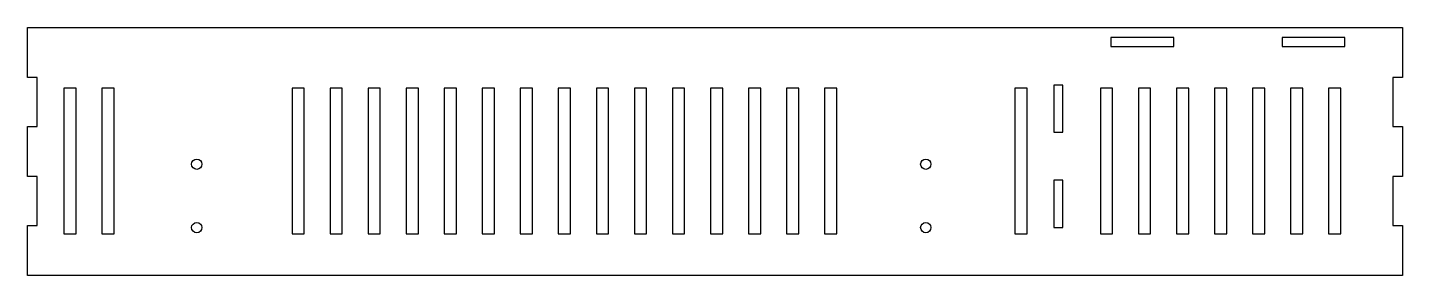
# Model space of a CAD drawing. Header units: millimetres. Extents: x 0 to 434, y 0 to 78.
import ezdxf

# ---------------------------------------------------------------- set-up
doc = ezdxf.new("R2010")
doc.units = ezdxf.units.MM
doc.layers.add('CUT', color=1, linetype='Continuous')

msp = doc.modelspace()

# ---------------------------------------------------------------- linework, layer by layer
at = {"layer": 'CUT'}
for points in [[(-0.075, -0.075), (-0.075, 15.675), (2.925, 15.675), (2.925, 31.125), (-0.075, 31.125), (-0.075, 46.875), (2.925, 46.875), (2.925, 62.325), (-0.075, 62.325), (-0.075, 78.075), (433.675, 78.075), (433.675, 62.325), (430.675, 62.325), (430.675, 46.875), (433.675, 46.875), (433.675, 31.125), (430.675, 31.125), (430.675, 15.675), (433.675, 15.675), (433.675, -0.075)], [(361.525, 72.075), (361.525, 74.925), (341.675, 74.925), (341.675, 72.075)], [(415.525, 72.075), (415.525, 74.925), (395.675, 74.925), (395.675, 72.075)], [(15.225, 58.925), (11.375, 58.925), (11.375, 13.075), (15.225, 13.075)], [(27.225, 13.075), (27.225, 58.925), (23.375, 58.925), (23.375, 13.075)], [(87.225, 13.075), (87.225, 58.925), (83.375, 58.925), (83.375, 13.075)], [(99.225, 13.075), (99.225, 58.925), (95.375, 58.925), (95.375, 13.075)], [(111.225, 13.075), (111.225, 58.925), (107.375, 58.925), (107.375, 13.075)], [(123.225, 13.075), (123.225, 58.925), (119.375, 58.925), (119.375, 13.075)], [(135.225, 13.075), (135.225, 58.925), (131.375, 58.925), (131.375, 13.075)], [(147.225, 58.925), (143.375, 58.925), (143.375, 13.075), (147.225, 13.075)], [(159.225, 13.075), (159.225, 58.925), (155.375, 58.925), (155.375, 13.075)], [(171.225, 13.075), (171.225, 58.925), (167.375, 58.925), (167.375, 13.075)], [(183.225, 13.075), (183.225, 58.925), (179.375, 58.925), (179.375, 13.075)], [(195.225, 13.075), (195.225, 58.925), (191.375, 58.925), (191.375, 13.075)], [(207.225, 13.075), (207.225, 58.925), (203.375, 58.925), (203.375, 13.075)], [(219.225, 13.075), (219.225, 58.925), (215.375, 58.925), (215.375, 13.075)], [(231.225, 58.925), (227.375, 58.925), (227.375, 13.075), (231.225, 13.075)], [(243.225, 13.075), (243.225, 58.925), (239.375, 58.925), (239.375, 13.075)], [(255.225, 13.075), (255.225, 58.925), (251.375, 58.925), (251.375, 13.075)], [(315.225, 13.075), (315.225, 58.925), (311.375, 58.925), (311.375, 13.075)], [(326.525, 45.075), (326.525, 59.925), (323.675, 59.925), (323.675, 45.075)], [(342.225, 13.075), (342.225, 58.925), (338.375, 58.925), (338.375, 13.075)], [(354.225, 13.075), (354.225, 58.925), (350.375, 58.925), (350.375, 13.075)], [(366.225, 13.075), (366.225, 58.925), (362.375, 58.925), (362.375, 13.075)], [(378.225, 13.075), (378.225, 58.925), (374.375, 58.925), (374.375, 13.075)], [(390.225, 13.075), (390.225, 58.925), (386.375, 58.925), (386.375, 13.075)], [(402.225, 13.075), (402.225, 58.925), (398.375, 58.925), (398.375, 13.075)], [(414.225, 13.075), (414.225, 58.925), (410.375, 58.925), (410.375, 13.075)], [(326.525, 15.075), (326.525, 29.925), (323.675, 29.925), (323.675, 15.075)]]:
    msp.add_lwpolyline(points, close=True, dxfattribs=at)
for centre in [(53.3, 35), (283.3, 35), (53.3, 15), (283.3, 15)]:
    msp.add_circle(centre, 1.625, dxfattribs=at)

doc.saveas('drawing.dxf')
